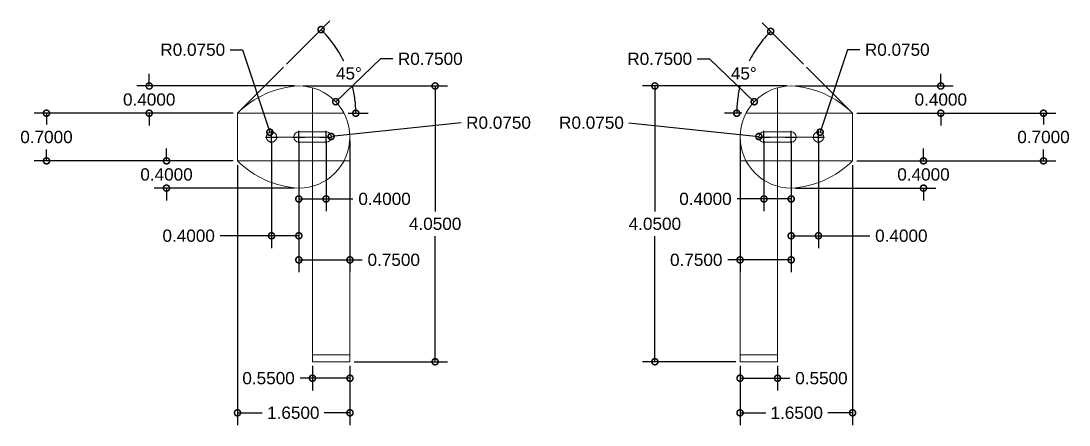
# Model space of a CAD drawing. Header units: centimetres. Extents: x -2.3 to 61.1, y -63.1 to 35.
# Drawn here: x 45 to 60.37, y 19.12 to 25.06 of the extents above; entities that cross this region are included whole.
import ezdxf

# ---------------------------------------------------------------- set-up
doc = ezdxf.new("R2010")
doc.units = ezdxf.units.CM
doc.header["$MEASUREMENT"] = 0
doc.linetypes.add('ACAD_ISO02W100', pattern=[15, 12, -3])
for name, color, linetype, lineweight in [('cuerpo clear', 7, 'Continuous', 15), ('guecos clear', 211, 'Continuous', 9), ('lineas clear', 8, 'ACAD_ISO02W100', 15), ('medida clear', 71, 'ACAD_ISO02W100', 18), ('sensores clear', 171, 'ACAD_ISO02W100', 15)]:
    doc.layers.add(name, color=color, linetype=linetype, lineweight=lineweight)
doc.styles.get("Standard").update_dxf_attribs({"font": 'arial.ttf'})
doc.dimstyles.get("Standard").update_dxf_attribs({"dimtxt": 0.18, "dimasz": 0.18, "dimexe": 0.18, "dimexo": 0.0625, "dimgap": 0.09, "dimtad": 0, "dimtih": 1, "dimtoh": 1, "dimdec": 4, "dimzin": 0, "dimdsep": 46, "dimtxsty": 'Standard', "dimblk": 'DOTSMALL', "dimcen": 0.09, "dimadec": 0, "dimazin": 0, "dimtfac": 1, "dimtdec": 4, "dimtofl": 0, "dimtmove": 0, "dimatfit": 3, "dimfxl": 1, "dimtolj": 1, "dimtzin": 0, "dimarcsym": 0})

# ---------------------------------------------------------------- blocks, each defined once
blk = doc.blocks.new('_DotSmall')
at = {"color": 0, "linetype": 'ByBlock', "const_width": 0.5}
blk.add_lwpolyline([(-0.0625, 0, 1), (0.0625, 0, 1)], format="xyb", close=True, dxfattribs=at)
blk = doc.blocks.new('*D108')
at = {"layer": 'Defpoints', "color": 0, "transparency": 16777216}
for p in [(48.173, 23.701), (45.371, 23.001), (48.173, 23.001)]:
    blk.add_point(p, dxfattribs=at)
at = {"layer": 'medida clear', "color": 0, "lineweight": -2, "transparency": 16777216}
for p, q in [((48.11, 23.701), (45.191, 23.701)), ((45.371, 23.701), (45.371, 23.533)), ((45.371, 23.001), (45.371, 23.169)), ((48.11, 23.001), (45.191, 23.001))]:
    blk.add_line(p, q, dxfattribs=at)
at = {"layer": 'medida clear', "color": 0, "lineweight": -2, "transparency": 16777216, "xscale": 0.18, "yscale": 0.18, "zscale": 0.18}
for p, rotation in [((45.371, 23.701), 90), ((45.371, 23.001), 270)]:
    blk.add_blockref('_DotSmall', p, dxfattribs=dict(at, rotation=rotation))
at = {"layer": 'medida clear', "color": 0, "transparency": 16777216, "insert": (45.371, 23.351), "char_height": 0.18, "attachment_point": 5}
blk.add_mtext('\\A1;0.7000', dxfattribs=at)
blk = doc.blocks.new('*D111')
at = {"layer": 'Defpoints', "color": 0, "transparency": 16777216}
for p in [(48.173, 23.001), (49.823, 20.051), (48.173, 19.301)]:
    blk.add_point(p, dxfattribs=at)
at = {"layer": 'medida clear', "color": 0, "lineweight": -2, "transparency": 16777216}
for p, q in [((48.173, 22.939), (48.173, 19.121)), ((49.823, 19.989), (49.823, 19.121)), ((48.173, 19.301), (48.537, 19.301)), ((49.823, 19.301), (49.447, 19.301))]:
    blk.add_line(p, q, dxfattribs=at)
at = {"layer": 'medida clear', "color": 0, "lineweight": -2, "transparency": 16777216, "xscale": 0.18, "yscale": 0.18, "zscale": 0.18, "rotation": 180}
blk.add_blockref('_DotSmall', (48.173, 19.301), dxfattribs=at)
at = {"layer": 'medida clear', "color": 0, "lineweight": -2, "transparency": 16777216, "xscale": 0.18, "yscale": 0.18, "zscale": 0.18}
blk.add_blockref('_DotSmall', (49.823, 19.301), dxfattribs=at)
at = {"layer": 'medida clear', "color": 0, "transparency": 16777216, "insert": (48.992, 19.301), "char_height": 0.18, "attachment_point": 5}
blk.add_mtext('\\A1;1.6500', dxfattribs=at)
blk = doc.blocks.new('*D112')
at = {"layer": 'Defpoints', "color": 0, "transparency": 16777216}
for p in [(49.073, 24.101), (51.073, 24.101), (49.823, 20.051)]:
    blk.add_point(p, dxfattribs=at)
at = {"layer": 'medida clear', "color": 0, "lineweight": -2, "transparency": 16777216}
for p, q in [((49.135, 24.101), (51.253, 24.101)), ((51.073, 24.101), (51.073, 22.258)), ((51.073, 20.051), (51.073, 21.894)), ((49.885, 20.051), (51.253, 20.051))]:
    blk.add_line(p, q, dxfattribs=at)
at = {"layer": 'medida clear', "color": 0, "lineweight": -2, "transparency": 16777216, "xscale": 0.18, "yscale": 0.18, "zscale": 0.18}
for p, rotation in [((51.073, 24.101), 90), ((51.073, 20.051), 270)]:
    blk.add_blockref('_DotSmall', p, dxfattribs=dict(at, rotation=rotation))
at = {"layer": 'medida clear', "color": 0, "transparency": 16777216, "insert": (51.073, 22.076), "char_height": 0.18, "attachment_point": 5}
blk.add_mtext('\\A1;4.0500', dxfattribs=at)
blk = doc.blocks.new('*D109')
at = {"layer": 'Defpoints', "color": 0, "transparency": 16777216}
for p in [(47.132, 23.001), (48.173, 23.001), (49.073, 22.601)]:
    blk.add_point(p, dxfattribs=at)
at = {"layer": 'medida clear', "color": 0, "lineweight": -2, "transparency": 16777216}
for p, q in [((47.132, 23.001), (47.132, 23.181)), ((48.11, 23.001), (46.952, 23.001)), ((49.01, 22.601), (46.952, 22.601)), ((47.132, 22.601), (47.132, 22.421))]:
    blk.add_line(p, q, dxfattribs=at)
at = {"layer": 'medida clear', "color": 0, "lineweight": -2, "transparency": 16777216, "xscale": 0.18, "yscale": 0.18, "zscale": 0.18}
for p, rotation in [((47.132, 23.001), 270), ((47.132, 22.601), 90)]:
    blk.add_blockref('_DotSmall', p, dxfattribs=dict(at, rotation=rotation))
at = {"layer": 'medida clear', "color": 0, "transparency": 16777216, "insert": (47.132, 22.801), "char_height": 0.18, "attachment_point": 5}
blk.add_mtext('\\A1;0.4000', dxfattribs=at)
blk = doc.blocks.new('*D110')
at = {"layer": 'Defpoints', "color": 0, "transparency": 16777216}
for p in [(49.073, 24.101), (46.878, 23.701), (48.173, 23.701)]:
    blk.add_point(p, dxfattribs=at)
at = {"layer": 'medida clear', "color": 0, "lineweight": -2, "transparency": 16777216}
for p, q in [((46.878, 24.101), (46.878, 24.281)), ((49.01, 24.101), (46.698, 24.101)), ((48.11, 23.701), (46.698, 23.701)), ((46.878, 23.701), (46.878, 23.521))]:
    blk.add_line(p, q, dxfattribs=at)
at = {"layer": 'medida clear', "color": 0, "lineweight": -2, "transparency": 16777216, "xscale": 0.18, "yscale": 0.18, "zscale": 0.18}
for p, rotation in [((46.878, 24.101), 270), ((46.878, 23.701), 90)]:
    blk.add_blockref('_DotSmall', p, dxfattribs=dict(at, rotation=rotation))
at = {"layer": 'medida clear', "color": 0, "transparency": 16777216, "insert": (46.878, 23.901), "char_height": 0.18, "attachment_point": 5}
blk.add_mtext('\\A1;0.4000', dxfattribs=at)
blk = doc.blocks.new('*D113')
at = {"layer": 'Defpoints', "color": 0, "transparency": 16777216}
for p in [(49.615, 23.87), (49.073, 23.351)]:
    blk.add_point(p, dxfattribs=at)
at = {"layer": 'medida clear', "color": 0, "lineweight": -2, "transparency": 16777216}
for p, q in [((50.273, 24.499), (49.615, 23.87)), ((50.453, 24.499), (50.273, 24.499)), ((49.073, 23.261), (49.073, 23.441)), ((48.983, 23.351), (49.163, 23.351))]:
    blk.add_line(p, q, dxfattribs=at)
at = {"layer": 'medida clear', "color": 0, "lineweight": -2, "transparency": 16777216, "xscale": 0.18, "yscale": 0.18, "zscale": 0.18, "rotation": 223.7163553014124}
blk.add_blockref('_DotSmall', (49.615, 23.87), dxfattribs=at)
at = {"layer": 'medida clear', "color": 0, "transparency": 16777216, "insert": (51.002, 24.499), "char_height": 0.18, "attachment_point": 5}
blk.add_mtext('\\A1;R0.7500', dxfattribs=at)
blk = doc.blocks.new('*D114')
at = {"layer": 'Defpoints', "color": 0, "transparency": 16777216}
for p in [(49.273, 20.051), (49.823, 20.051), (49.273, 19.809)]:
    blk.add_point(p, dxfattribs=at)
at = {"layer": 'medida clear', "color": 0, "lineweight": -2, "transparency": 16777216}
for p, q in [((49.273, 19.989), (49.273, 19.629)), ((49.823, 19.989), (49.823, 19.629)), ((49.273, 19.809), (49.093, 19.809)), ((49.823, 19.809), (49.273, 19.809))]:
    blk.add_line(p, q, dxfattribs=at)
at = {"layer": 'medida clear', "color": 0, "lineweight": -2, "transparency": 16777216, "xscale": 0.18, "yscale": 0.18, "zscale": 0.18, "rotation": 180}
blk.add_blockref('_DotSmall', (49.273, 19.809), dxfattribs=at)
at = {"layer": 'medida clear', "color": 0, "lineweight": -2, "transparency": 16777216, "xscale": 0.18, "yscale": 0.18, "zscale": 0.18}
blk.add_blockref('_DotSmall', (49.823, 19.809), dxfattribs=at)
at = {"layer": 'medida clear', "color": 0, "transparency": 16777216, "insert": (48.629, 19.809), "char_height": 0.18, "attachment_point": 5}
blk.add_mtext('\\A1;0.5500', dxfattribs=at)
blk = doc.blocks.new('*D115')
at = {"layer": 'Defpoints', "color": 0, "transparency": 16777216}
for p in [(49.073, 23.351), (49.823, 23.351), (49.823, 21.547)]:
    blk.add_point(p, dxfattribs=at)
at = {"layer": 'medida clear', "color": 0, "lineweight": -2, "transparency": 16777216}
for p, q in [((49.073, 23.289), (49.073, 21.367)), ((49.823, 23.289), (49.823, 21.367)), ((49.073, 21.547), (49.823, 21.547)), ((49.823, 21.547), (50.003, 21.547))]:
    blk.add_line(p, q, dxfattribs=at)
at = {"layer": 'medida clear', "color": 0, "lineweight": -2, "transparency": 16777216, "xscale": 0.18, "yscale": 0.18, "zscale": 0.18, "rotation": 180}
blk.add_blockref('_DotSmall', (49.073, 21.547), dxfattribs=at)
at = {"layer": 'medida clear', "color": 0, "lineweight": -2, "transparency": 16777216, "xscale": 0.18, "yscale": 0.18, "zscale": 0.18}
blk.add_blockref('_DotSmall', (49.823, 21.547), dxfattribs=at)
at = {"layer": 'medida clear', "color": 0, "transparency": 16777216, "insert": (50.466, 21.547), "char_height": 0.18, "attachment_point": 5}
blk.add_mtext('\\A1;0.7500', dxfattribs=at)
blk = doc.blocks.new('*D116')
at = {"layer": 'Defpoints', "color": 0, "transparency": 16777216}
for p in [(49.676, 24.569), (48.849, 24.377), (48.173, 23.701), (48.173, 23.701), (49.736, 23.701)]:
    blk.add_point(p, dxfattribs=at)
at = {"layer": 'medida clear', "color": 0, "lineweight": -2, "transparency": 16777216}
for p, q in [((48.893, 24.422), (49.528, 25.056)), ((49.799, 23.701), (50.089, 23.701))]:
    blk.add_line(p, q, dxfattribs=at)
for start, end in [(26.1565, 45), (0, 13.3985)]:
    blk.add_arc((48.173, 23.701), 1.736, start, end, dxfattribs=at)
at = {"layer": 'medida clear', "color": 0, "lineweight": -2, "transparency": 16777216, "xscale": 0.18, "yscale": 0.18, "zscale": 0.18}
for p, rotation in [((49.4, 24.929), 134.9999999999998), ((49.909, 23.701), 270.0000000000002)]:
    blk.add_blockref('_DotSmall', p, dxfattribs=dict(at, rotation=rotation))
at = {"layer": 'medida clear', "color": 0, "transparency": 16777216, "insert": (49.808, 24.285), "char_height": 0.18, "attachment_point": 5}
blk.add_mtext('\\A1;45°', dxfattribs=at)
blk = doc.blocks.new('*D119')
at = {"layer": 'Defpoints', "color": 0, "transparency": 16777216}
for p in [(48.673, 23.351), (49.073, 23.351), (49.073, 21.901)]:
    blk.add_point(p, dxfattribs=at)
at = {"layer": 'medida clear', "color": 0, "lineweight": -2, "transparency": 16777216}
for p, q in [((48.673, 23.289), (48.673, 21.721)), ((49.073, 23.289), (49.073, 21.721)), ((48.673, 21.901), (47.92, 21.901)), ((49.073, 21.901), (48.673, 21.901))]:
    blk.add_line(p, q, dxfattribs=at)
at = {"layer": 'medida clear', "color": 0, "lineweight": -2, "transparency": 16777216, "xscale": 0.18, "yscale": 0.18, "zscale": 0.18, "rotation": 180}
blk.add_blockref('_DotSmall', (48.673, 21.901), dxfattribs=at)
at = {"layer": 'medida clear', "color": 0, "lineweight": -2, "transparency": 16777216, "xscale": 0.18, "yscale": 0.18, "zscale": 0.18}
blk.add_blockref('_DotSmall', (49.073, 21.901), dxfattribs=at)
at = {"layer": 'medida clear', "color": 0, "transparency": 16777216, "insert": (47.457, 21.901), "char_height": 0.18, "attachment_point": 5}
blk.add_mtext('\\A1;0.4000', dxfattribs=at)
blk = doc.blocks.new('*D118')
at = {"layer": 'Defpoints', "color": 0, "transparency": 16777216}
for p in [(48.649, 23.422), (48.673, 23.351)]:
    blk.add_point(p, dxfattribs=at)
at = {"layer": 'medida clear', "color": 0, "lineweight": -2, "transparency": 16777216}
for p, q in [((48.067, 24.633), (48.247, 24.633)), ((48.247, 24.633), (48.649, 23.422)), ((48.673, 23.261), (48.673, 23.441)), ((48.583, 23.351), (48.763, 23.351))]:
    blk.add_line(p, q, dxfattribs=at)
at = {"layer": 'medida clear', "color": 0, "lineweight": -2, "transparency": 16777216, "xscale": 0.18, "yscale": 0.18, "zscale": 0.18, "rotation": 288.3909408377256}
blk.add_blockref('_DotSmall', (48.649, 23.422), dxfattribs=at)
at = {"layer": 'medida clear', "color": 0, "transparency": 16777216, "insert": (47.517, 24.633), "char_height": 0.18, "attachment_point": 5}
blk.add_mtext('\\A1;R0.0750', dxfattribs=at)
blk = doc.blocks.new('*D117')
at = {"layer": 'Defpoints', "color": 0, "transparency": 16777216}
for p in [(49.073, 23.351), (49.473, 23.351), (49.473, 22.442)]:
    blk.add_point(p, dxfattribs=at)
at = {"layer": 'medida clear', "color": 0, "lineweight": -2, "transparency": 16777216}
for p, q in [((49.073, 23.289), (49.073, 22.262)), ((49.473, 23.289), (49.473, 22.262)), ((49.073, 22.442), (49.473, 22.442)), ((49.473, 22.442), (49.867, 22.442))]:
    blk.add_line(p, q, dxfattribs=at)
at = {"layer": 'medida clear', "color": 0, "lineweight": -2, "transparency": 16777216, "xscale": 0.18, "yscale": 0.18, "zscale": 0.18, "rotation": 180}
blk.add_blockref('_DotSmall', (49.073, 22.442), dxfattribs=at)
at = {"layer": 'medida clear', "color": 0, "lineweight": -2, "transparency": 16777216, "xscale": 0.18, "yscale": 0.18, "zscale": 0.18}
blk.add_blockref('_DotSmall', (49.473, 22.442), dxfattribs=at)
at = {"layer": 'medida clear', "color": 0, "transparency": 16777216, "insert": (50.331, 22.442), "char_height": 0.18, "attachment_point": 5}
blk.add_mtext('\\A1;0.4000', dxfattribs=at)
blk = doc.blocks.new('*D120')
at = {"layer": 'Defpoints', "color": 0, "transparency": 16777216}
for p in [(49.473, 23.351), (49.547, 23.359)]:
    blk.add_point(p, dxfattribs=at)
at = {"layer": 'medida clear', "color": 0, "lineweight": -2, "transparency": 16777216}
for p, q in [((51.453, 23.561), (49.547, 23.359)), ((49.473, 23.261), (49.473, 23.441)), ((49.383, 23.351), (49.563, 23.351))]:
    blk.add_line(p, q, dxfattribs=at)
at = {"layer": 'medida clear', "color": 0, "lineweight": -2, "transparency": 16777216, "xscale": 0.18, "yscale": 0.18, "zscale": 0.18, "rotation": 186.0576914646337}
blk.add_blockref('_DotSmall', (49.547, 23.359), dxfattribs=at)
at = {"layer": 'medida clear', "color": 0, "transparency": 16777216, "insert": (52.003, 23.561), "char_height": 0.18, "attachment_point": 5}
blk.add_mtext('\\A1;R0.0750', dxfattribs=at)
blk = doc.blocks.new('*D121')
at = {"layer": 'Defpoints', "color": 0, "transparency": 16777216}
for p in [(57.197, 23.701), (57.197, 23.001), (59.999, 23.001)]:
    blk.add_point(p, dxfattribs=at)
at = {"layer": 'medida clear', "color": 0, "lineweight": -2, "transparency": 16777216}
for p, q in [((57.26, 23.701), (60.179, 23.701)), ((59.999, 23.701), (59.999, 23.533)), ((59.999, 23.001), (59.999, 23.169)), ((57.26, 23.001), (60.179, 23.001))]:
    blk.add_line(p, q, dxfattribs=at)
at = {"layer": 'medida clear', "color": 0, "lineweight": -2, "transparency": 16777216, "xscale": 0.18, "yscale": 0.18, "zscale": 0.18}
for p, rotation in [((59.999, 23.701), 90), ((59.999, 23.001), 270)]:
    blk.add_blockref('_DotSmall', p, dxfattribs=dict(at, rotation=rotation))
at = {"layer": 'medida clear', "color": 0, "transparency": 16777216, "insert": (59.999, 23.351), "char_height": 0.18, "attachment_point": 5}
blk.add_mtext('\\A1;0.7000', dxfattribs=at)
blk = doc.blocks.new('*D124')
at = {"layer": 'Defpoints', "color": 0, "transparency": 16777216}
for p in [(57.197, 23.001), (55.547, 20.051), (57.197, 19.301)]:
    blk.add_point(p, dxfattribs=at)
at = {"layer": 'medida clear', "color": 0, "lineweight": -2, "transparency": 16777216}
for p, q in [((57.197, 22.939), (57.197, 19.121)), ((55.547, 19.989), (55.547, 19.121)), ((55.547, 19.301), (55.923, 19.301)), ((57.197, 19.301), (56.833, 19.301))]:
    blk.add_line(p, q, dxfattribs=at)
at = {"layer": 'medida clear', "color": 0, "lineweight": -2, "transparency": 16777216, "xscale": 0.18, "yscale": 0.18, "zscale": 0.18, "rotation": 180}
blk.add_blockref('_DotSmall', (55.547, 19.301), dxfattribs=at)
at = {"layer": 'medida clear', "color": 0, "lineweight": -2, "transparency": 16777216, "xscale": 0.18, "yscale": 0.18, "zscale": 0.18}
blk.add_blockref('_DotSmall', (57.197, 19.301), dxfattribs=at)
at = {"layer": 'medida clear', "color": 0, "transparency": 16777216, "insert": (56.378, 19.301), "char_height": 0.18, "attachment_point": 5}
blk.add_mtext('\\A1;1.6500', dxfattribs=at)
blk = doc.blocks.new('*D125')
at = {"layer": 'Defpoints', "color": 0, "transparency": 16777216}
for p in [(54.297, 24.101), (56.297, 24.101), (55.547, 20.051)]:
    blk.add_point(p, dxfattribs=at)
at = {"layer": 'medida clear', "color": 0, "lineweight": -2, "transparency": 16777216}
for p, q in [((56.235, 24.101), (54.117, 24.101)), ((54.297, 24.101), (54.297, 22.258)), ((54.297, 20.051), (54.297, 21.894)), ((55.485, 20.051), (54.117, 20.051))]:
    blk.add_line(p, q, dxfattribs=at)
at = {"layer": 'medida clear', "color": 0, "lineweight": -2, "transparency": 16777216, "xscale": 0.18, "yscale": 0.18, "zscale": 0.18}
for p, rotation in [((54.297, 24.101), 90), ((54.297, 20.051), 270)]:
    blk.add_blockref('_DotSmall', p, dxfattribs=dict(at, rotation=rotation))
at = {"layer": 'medida clear', "color": 0, "transparency": 16777216, "insert": (54.297, 22.076), "char_height": 0.18, "attachment_point": 5}
blk.add_mtext('\\A1;4.0500', dxfattribs=at)
blk = doc.blocks.new('*D122')
at = {"layer": 'Defpoints', "color": 0, "transparency": 16777216}
for p in [(57.197, 23.001), (58.238, 23.001), (56.297, 22.601)]:
    blk.add_point(p, dxfattribs=at)
at = {"layer": 'medida clear', "color": 0, "lineweight": -2, "transparency": 16777216}
for p, q in [((58.238, 23.001), (58.238, 23.181)), ((57.26, 23.001), (58.418, 23.001)), ((56.36, 22.601), (58.418, 22.601)), ((58.238, 22.601), (58.238, 22.421))]:
    blk.add_line(p, q, dxfattribs=at)
at = {"layer": 'medida clear', "color": 0, "lineweight": -2, "transparency": 16777216, "xscale": 0.18, "yscale": 0.18, "zscale": 0.18}
for p, rotation in [((58.238, 23.001), 270), ((58.238, 22.601), 90)]:
    blk.add_blockref('_DotSmall', p, dxfattribs=dict(at, rotation=rotation))
at = {"layer": 'medida clear', "color": 0, "transparency": 16777216, "insert": (58.238, 22.801), "char_height": 0.18, "attachment_point": 5}
blk.add_mtext('\\A1;0.4000', dxfattribs=at)
blk = doc.blocks.new('*D123')
at = {"layer": 'Defpoints', "color": 0, "transparency": 16777216}
for p in [(56.297, 24.101), (57.197, 23.701), (58.492, 23.701)]:
    blk.add_point(p, dxfattribs=at)
at = {"layer": 'medida clear', "color": 0, "lineweight": -2, "transparency": 16777216}
for p, q in [((58.492, 24.101), (58.492, 24.281)), ((56.36, 24.101), (58.672, 24.101)), ((57.26, 23.701), (58.672, 23.701)), ((58.492, 23.701), (58.492, 23.521))]:
    blk.add_line(p, q, dxfattribs=at)
at = {"layer": 'medida clear', "color": 0, "lineweight": -2, "transparency": 16777216, "xscale": 0.18, "yscale": 0.18, "zscale": 0.18}
for p, rotation in [((58.492, 24.101), 270), ((58.492, 23.701), 90)]:
    blk.add_blockref('_DotSmall', p, dxfattribs=dict(at, rotation=rotation))
at = {"layer": 'medida clear', "color": 0, "transparency": 16777216, "insert": (58.492, 23.901), "char_height": 0.18, "attachment_point": 5}
blk.add_mtext('\\A1;0.4000', dxfattribs=at)
blk = doc.blocks.new('*D126')
at = {"layer": 'Defpoints', "color": 0, "transparency": 16777216}
for p in [(55.755, 23.87), (56.297, 23.351)]:
    blk.add_point(p, dxfattribs=at)
at = {"layer": 'medida clear', "color": 0, "lineweight": -2, "transparency": 16777216}
for p, q in [((54.917, 24.499), (55.097, 24.499)), ((55.097, 24.499), (55.755, 23.87)), ((56.297, 23.261), (56.297, 23.441)), ((56.207, 23.351), (56.387, 23.351))]:
    blk.add_line(p, q, dxfattribs=at)
at = {"layer": 'medida clear', "color": 0, "lineweight": -2, "transparency": 16777216, "xscale": 0.18, "yscale": 0.18, "zscale": 0.18, "rotation": 316.2836446985875}
blk.add_blockref('_DotSmall', (55.755, 23.87), dxfattribs=at)
at = {"layer": 'medida clear', "color": 0, "transparency": 16777216, "insert": (54.368, 24.499), "char_height": 0.18, "attachment_point": 5}
blk.add_mtext('\\A1;R0.7500', dxfattribs=at)
blk = doc.blocks.new('*D127')
at = {"layer": 'Defpoints', "color": 0, "transparency": 16777216}
for p in [(55.547, 20.051), (56.097, 20.051), (56.097, 19.809)]:
    blk.add_point(p, dxfattribs=at)
at = {"layer": 'medida clear', "color": 0, "lineweight": -2, "transparency": 16777216}
for p, q in [((55.547, 19.989), (55.547, 19.629)), ((56.097, 19.989), (56.097, 19.629)), ((55.547, 19.809), (56.097, 19.809)), ((56.097, 19.809), (56.277, 19.809))]:
    blk.add_line(p, q, dxfattribs=at)
at = {"layer": 'medida clear', "color": 0, "lineweight": -2, "transparency": 16777216, "xscale": 0.18, "yscale": 0.18, "zscale": 0.18, "rotation": 180}
blk.add_blockref('_DotSmall', (55.547, 19.809), dxfattribs=at)
at = {"layer": 'medida clear', "color": 0, "lineweight": -2, "transparency": 16777216, "xscale": 0.18, "yscale": 0.18, "zscale": 0.18}
blk.add_blockref('_DotSmall', (56.097, 19.809), dxfattribs=at)
at = {"layer": 'medida clear', "color": 0, "transparency": 16777216, "insert": (56.741, 19.809), "char_height": 0.18, "attachment_point": 5}
blk.add_mtext('\\A1;0.5500', dxfattribs=at)
blk = doc.blocks.new('*D128')
at = {"layer": 'Defpoints', "color": 0, "transparency": 16777216}
for p in [(55.547, 23.351), (56.297, 23.351), (55.547, 21.547)]:
    blk.add_point(p, dxfattribs=at)
at = {"layer": 'medida clear', "color": 0, "lineweight": -2, "transparency": 16777216}
for p, q in [((55.547, 23.289), (55.547, 21.367)), ((56.297, 23.289), (56.297, 21.367)), ((55.547, 21.547), (55.367, 21.547)), ((56.297, 21.547), (55.547, 21.547))]:
    blk.add_line(p, q, dxfattribs=at)
at = {"layer": 'medida clear', "color": 0, "lineweight": -2, "transparency": 16777216, "xscale": 0.18, "yscale": 0.18, "zscale": 0.18, "rotation": 180}
blk.add_blockref('_DotSmall', (55.547, 21.547), dxfattribs=at)
at = {"layer": 'medida clear', "color": 0, "lineweight": -2, "transparency": 16777216, "xscale": 0.18, "yscale": 0.18, "zscale": 0.18}
blk.add_blockref('_DotSmall', (56.297, 21.547), dxfattribs=at)
at = {"layer": 'medida clear', "color": 0, "transparency": 16777216, "insert": (54.904, 21.547), "char_height": 0.18, "attachment_point": 5}
blk.add_mtext('\\A1;0.7500', dxfattribs=at)
blk = doc.blocks.new('*D129')
at = {"layer": 'Defpoints', "color": 0, "transparency": 16777216}
for p in [(55.726, 24.551), (56.521, 24.377), (55.634, 23.701), (57.197, 23.701), (57.197, 23.701)]:
    blk.add_point(p, dxfattribs=at)
at = {"layer": 'medida clear', "color": 0, "lineweight": -2, "transparency": 16777216}
for p, q in [((56.477, 24.422), (55.869, 25.03)), ((55.571, 23.701), (55.318, 23.701))]:
    blk.add_line(p, q, dxfattribs=at)
for start, end in [(135, 153.2258), (166.3025, 180)]:
    blk.add_arc((57.197, 23.701), 1.699, start, end, dxfattribs=at)
at = {"layer": 'medida clear', "color": 0, "lineweight": -2, "transparency": 16777216, "xscale": 0.18, "yscale": 0.18, "zscale": 0.18}
for p, rotation in [((55.996, 24.903), 45.00000000000046), ((55.498, 23.701), 269.9999999999999)]:
    blk.add_blockref('_DotSmall', p, dxfattribs=dict(at, rotation=rotation))
at = {"layer": 'medida clear', "color": 0, "transparency": 16777216, "insert": (55.602, 24.285), "char_height": 0.18, "attachment_point": 5}
blk.add_mtext('\\A1;45°', dxfattribs=at)
blk = doc.blocks.new('*D130')
at = {"layer": 'Defpoints', "color": 0, "transparency": 16777216}
for p in [(56.297, 23.351), (56.697, 23.351), (56.297, 21.901)]:
    blk.add_point(p, dxfattribs=at)
at = {"layer": 'medida clear', "color": 0, "lineweight": -2, "transparency": 16777216}
for p, q in [((56.297, 23.289), (56.297, 21.721)), ((56.697, 23.289), (56.697, 21.721)), ((56.297, 21.901), (56.697, 21.901)), ((56.697, 21.901), (57.45, 21.901))]:
    blk.add_line(p, q, dxfattribs=at)
at = {"layer": 'medida clear', "color": 0, "lineweight": -2, "transparency": 16777216, "xscale": 0.18, "yscale": 0.18, "zscale": 0.18, "rotation": 180}
blk.add_blockref('_DotSmall', (56.297, 21.901), dxfattribs=at)
at = {"layer": 'medida clear', "color": 0, "lineweight": -2, "transparency": 16777216, "xscale": 0.18, "yscale": 0.18, "zscale": 0.18}
blk.add_blockref('_DotSmall', (56.697, 21.901), dxfattribs=at)
at = {"layer": 'medida clear', "color": 0, "transparency": 16777216, "insert": (57.913, 21.901), "char_height": 0.18, "attachment_point": 5}
blk.add_mtext('\\A1;0.4000', dxfattribs=at)
blk = doc.blocks.new('*D131')
at = {"layer": 'Defpoints', "color": 0, "transparency": 16777216}
for p in [(56.721, 23.422), (56.697, 23.351)]:
    blk.add_point(p, dxfattribs=at)
at = {"layer": 'medida clear', "color": 0, "lineweight": -2, "transparency": 16777216}
for p, q in [((57.123, 24.633), (56.721, 23.422)), ((57.303, 24.633), (57.123, 24.633)), ((56.697, 23.261), (56.697, 23.441)), ((56.607, 23.351), (56.787, 23.351))]:
    blk.add_line(p, q, dxfattribs=at)
at = {"layer": 'medida clear', "color": 0, "lineweight": -2, "transparency": 16777216, "xscale": 0.18, "yscale": 0.18, "zscale": 0.18, "rotation": 251.6090591622786}
blk.add_blockref('_DotSmall', (56.721, 23.422), dxfattribs=at)
at = {"layer": 'medida clear', "color": 0, "transparency": 16777216, "insert": (57.853, 24.633), "char_height": 0.18, "attachment_point": 5}
blk.add_mtext('\\A1;R0.0750', dxfattribs=at)
blk = doc.blocks.new('*D132')
at = {"layer": 'Defpoints', "color": 0, "transparency": 16777216}
for p in [(55.897, 23.351), (56.297, 23.351), (55.897, 22.442)]:
    blk.add_point(p, dxfattribs=at)
at = {"layer": 'medida clear', "color": 0, "lineweight": -2, "transparency": 16777216}
for p, q in [((55.897, 23.289), (55.897, 22.262)), ((56.297, 23.289), (56.297, 22.262)), ((55.897, 22.442), (55.503, 22.442)), ((56.297, 22.442), (55.897, 22.442))]:
    blk.add_line(p, q, dxfattribs=at)
at = {"layer": 'medida clear', "color": 0, "lineweight": -2, "transparency": 16777216, "xscale": 0.18, "yscale": 0.18, "zscale": 0.18, "rotation": 180}
blk.add_blockref('_DotSmall', (55.897, 22.442), dxfattribs=at)
at = {"layer": 'medida clear', "color": 0, "lineweight": -2, "transparency": 16777216, "xscale": 0.18, "yscale": 0.18, "zscale": 0.18}
blk.add_blockref('_DotSmall', (56.297, 22.442), dxfattribs=at)
at = {"layer": 'medida clear', "color": 0, "transparency": 16777216, "insert": (55.039, 22.442), "char_height": 0.18, "attachment_point": 5}
blk.add_mtext('\\A1;0.4000', dxfattribs=at)
blk = doc.blocks.new('*D133')
at = {"layer": 'Defpoints', "color": 0, "transparency": 16777216}
for p in [(55.823, 23.359), (55.897, 23.351)]:
    blk.add_point(p, dxfattribs=at)
at = {"layer": 'medida clear', "color": 0, "lineweight": -2, "transparency": 16777216}
for p, q in [((53.917, 23.561), (55.823, 23.359)), ((55.897, 23.261), (55.897, 23.441)), ((55.807, 23.351), (55.987, 23.351))]:
    blk.add_line(p, q, dxfattribs=at)
at = {"layer": 'medida clear', "color": 0, "lineweight": -2, "transparency": 16777216, "xscale": 0.18, "yscale": 0.18, "zscale": 0.18, "rotation": 353.9423085353641}
blk.add_blockref('_DotSmall', (55.823, 23.359), dxfattribs=at)
at = {"layer": 'medida clear', "color": 0, "transparency": 16777216, "insert": (53.367, 23.561), "char_height": 0.18, "attachment_point": 5}
blk.add_mtext('\\A1;R0.0750', dxfattribs=at)

msp = doc.modelspace()

# ---------------------------------------------------------------- linework, layer by layer
at = {"layer": 'cuerpo clear'}
for p, q in [((48.17272, 23.00123), (48.17272, 23.70123)), ((57.19731, 23.00123), (57.19731, 23.70123)), ((49.82272, 23.35123), (49.82272, 20.05123)), ((55.54731, 23.35123), (55.54731, 20.05123)), ((49.27272, 22.62839), (49.27272, 20.15123)), ((56.09731, 22.62839), (56.09731, 20.15123)), ((49.82272, 20.15123), (49.27272, 20.15123)), ((49.27272, 20.05123), (49.27272, 20.15123)), ((55.54731, 20.15123), (56.09731, 20.15123)), ((56.09731, 20.05123), (56.09731, 20.15123)), ((49.82272, 20.05123), (49.27272, 20.05123)), ((55.54731, 20.05123), (56.09731, 20.05123))]:
    msp.add_line(p, q, dxfattribs=at)
for centre, radius, start, end in [((49.14655, 22.72261), 1.38059, 93.065465, 134.859513), ((49.07272, 23.35123), 0.75, 270, 90), ((56.29731, 23.35123), 0.75, 90, 270), ((56.22348, 22.72261), 1.38059, 45.140487, 86.934535), ((49.14655, 23.97984), 1.38059, 225.140487, 266.934535), ((56.22348, 23.97984), 1.38059, 273.065465, 314.859513)]:
    msp.add_arc(centre, radius, start, end, dxfattribs=at)
at = {"layer": 'guecos clear'}
for p, q in [((49.07272, 23.42623), (49.47272, 23.42623)), ((56.29731, 23.42623), (55.89731, 23.42623)), ((49.07272, 23.27623), (49.47272, 23.27623)), ((56.29731, 23.27623), (55.89731, 23.27623))]:
    msp.add_line(p, q, dxfattribs=at)
for centre, start, end in [((49.07272, 23.35123), 90, 270), ((49.47272, 23.35123), 270, 90), ((55.89731, 23.35123), 90, 270), ((56.29731, 23.35123), 270, 90)]:
    msp.add_arc(centre, 0.075, start, end, dxfattribs=at)
at = {"layer": 'lineas clear'}
for p, q in [((48.17272, 23.70123), (48.84884, 24.37735)), ((57.19731, 23.70123), (56.52119, 24.37735)), ((49.27272, 23.70123), (49.27272, 24.07407)), ((56.09731, 23.70123), (56.09731, 24.07407)), ((48.17272, 23.70123), (49.73605, 23.70123)), ((49.27272, 23.00123), (49.27272, 23.70123)), ((57.19731, 23.70123), (55.63398, 23.70123)), ((56.09731, 23.00123), (56.09731, 23.70123)), ((49.07272, 23.35123), (48.67272, 23.35123)), ((49.07272, 23.35123), (49.47272, 23.35123)), ((56.29731, 23.35123), (55.89731, 23.35123)), ((56.29731, 23.35123), (56.69731, 23.35123)), ((48.17272, 23.00123), (49.82272, 23.00123)), ((49.27272, 22.62839), (49.27272, 23.00123)), ((57.19731, 23.00123), (55.54731, 23.00123)), ((56.09731, 22.62839), (56.09731, 23.00123))]:
    msp.add_line(p, q, dxfattribs=at)
at = {"layer": 'sensores clear'}
for centre in [(48.67272, 23.35123), (56.69731, 23.35123)]:
    msp.add_circle(centre, 0.075, dxfattribs=at)

# ---------------------------------------------------------------- dimensions: what is measured, and where the dimension line sits
at = {"layer": 'medida clear'}
for base, line1, line2, picture, middle in [((49.67643, 24.56939), ((48.17272, 23.70123), (49.73605, 23.70123)), ((48.17272, 23.70123), (48.84884, 24.37735)), '*D116', (49.80793, 24.28511)), ((55.72582, 24.55079), ((57.19731, 23.70123), (55.63398, 23.70123)), ((57.19731, 23.70123), (56.52119, 24.37735)), '*D129', (55.60166, 24.28511))]:
    dim = msp.add_angular_dim_2l(base=base, line1=line1, line2=line2, dimstyle='Standard', dxfattribs=at)
    dim.commit()
    dim.dimension.update_dxf_attribs({"geometry": picture, "text_midpoint": middle, "dimtype": 162})
for center, mpoint, picture, middle in [((48.67272, 23.35123), (48.64906, 23.4224), '*D118', (47.51713, 24.63292)), ((49.07272, 23.35123), (49.6148, 23.86954), '*D113', (51.00229, 24.49873)), ((56.29731, 23.35123), (55.75523, 23.86954), '*D126', (54.36775, 24.49873)), ((56.69731, 23.35123), (56.72097, 23.4224), '*D131', (57.8529, 24.63292)), ((49.47272, 23.35123), (49.54731, 23.35914), '*D120', (51.45331, 23.56141)), ((55.89731, 23.35123), (55.82273, 23.35914), '*D133', (53.91672, 23.56141))]:
    dim = msp.add_radius_dim(center=center, mpoint=mpoint, dimstyle='Standard', dxfattribs=at)
    dim.commit()
    dim.dimension.update_dxf_attribs({"geometry": picture, "text_midpoint": middle, "dimtype": 164})
for base, p1, p2, angle, picture, middle in [((46.87759, 23.70123), (49.07272, 24.10123), (48.17272, 23.70123), 90, '*D110', (46.87759, 23.90123)), ((58.49245, 23.70123), (56.29731, 24.10123), (57.19731, 23.70123), 90, '*D123', (58.49245, 23.90123)), ((45.37138, 23.00123), (48.17272, 23.70123), (48.17272, 23.00123), 90, '*D108', (45.37138, 23.35123)), ((59.99865, 23.00123), (57.19731, 23.70123), (57.19731, 23.00123), 90, '*D121', (59.99865, 23.35123)), ((47.13219, 23.00123), (49.07272, 22.60123), (48.17272, 23.00123), 90, '*D109', (47.13219, 22.80123)), ((58.23784, 23.00123), (56.29731, 22.60123), (57.19731, 23.00123), 90, '*D122', (58.23784, 22.80123)), ((56.09731, 19.80868), (55.54731, 20.05123), (56.09731, 20.05123), 180, '*D127', (56.74063, 19.80868))]:
    dim = msp.add_linear_dim(base=base, p1=p1, p2=p2, angle=angle, dimstyle='Standard', dxfattribs=at)
    dim.commit()
    dim.dimension.update_dxf_attribs({"geometry": picture, "text_midpoint": middle})
for base, p1, p2, angle, picture, middle in [((51.07331, 24.10123), (49.82272, 20.05123), (49.07272, 24.10123), 90, '*D112', (51.07331, 22.07623)), ((54.29672, 24.10123), (55.54731, 20.05123), (56.29731, 24.10123), 90, '*D125', (54.29672, 22.07623)), ((55.54731, 21.54719), (56.29731, 23.35123), (55.54731, 23.35123), 180, '*D128', (54.90399, 21.54719)), ((55.89731, 22.44232), (56.29731, 23.35123), (55.89731, 23.35123), 180, '*D132', (55.03921, 22.44232)), ((56.29731, 21.90149), (56.69731, 23.35123), (56.29731, 23.35123), 180, '*D130', (57.91312, 21.90149)), ((57.19731, 19.30098), (55.54731, 20.05123), (57.19731, 23.00123), 180, '*D124', (56.37771, 19.30098))]:
    dim = msp.add_linear_dim(base=base, p1=p1, p2=p2, angle=angle, dimstyle='Standard', dxfattribs=at)
    dim.commit()
    dim.dimension.update_dxf_attribs({"geometry": picture, "text_midpoint": middle, "dimtype": 160})
for base, p1, p2, picture, middle in [((49.07272, 21.90149), (48.67272, 23.35123), (49.07272, 23.35123), '*D119', (47.45692, 21.90149)), ((49.82272, 21.54719), (49.07272, 23.35123), (49.82272, 23.35123), '*D115', (50.46605, 21.54719)), ((49.47272, 22.44232), (49.07272, 23.35123), (49.47272, 23.35123), '*D117', (50.33082, 22.44232)), ((48.17272, 19.30098), (49.82272, 20.05123), (48.17272, 23.00123), '*D111', (48.99232, 19.30098))]:
    dim = msp.add_linear_dim(base=base, p1=p1, p2=p2, dimstyle='Standard', dxfattribs=at)
    dim.commit()
    dim.dimension.update_dxf_attribs({"geometry": picture, "text_midpoint": middle, "dimtype": 160})
dim = msp.add_linear_dim(base=(49.27272, 19.80868), p1=(49.82272, 20.05123), p2=(49.27272, 20.05123), dimstyle='Standard', dxfattribs=at)
dim.commit()
dim.dimension.update_dxf_attribs({"geometry": '*D114', "text_midpoint": (48.6294, 19.80868)})

doc.saveas('drawing.dxf')
